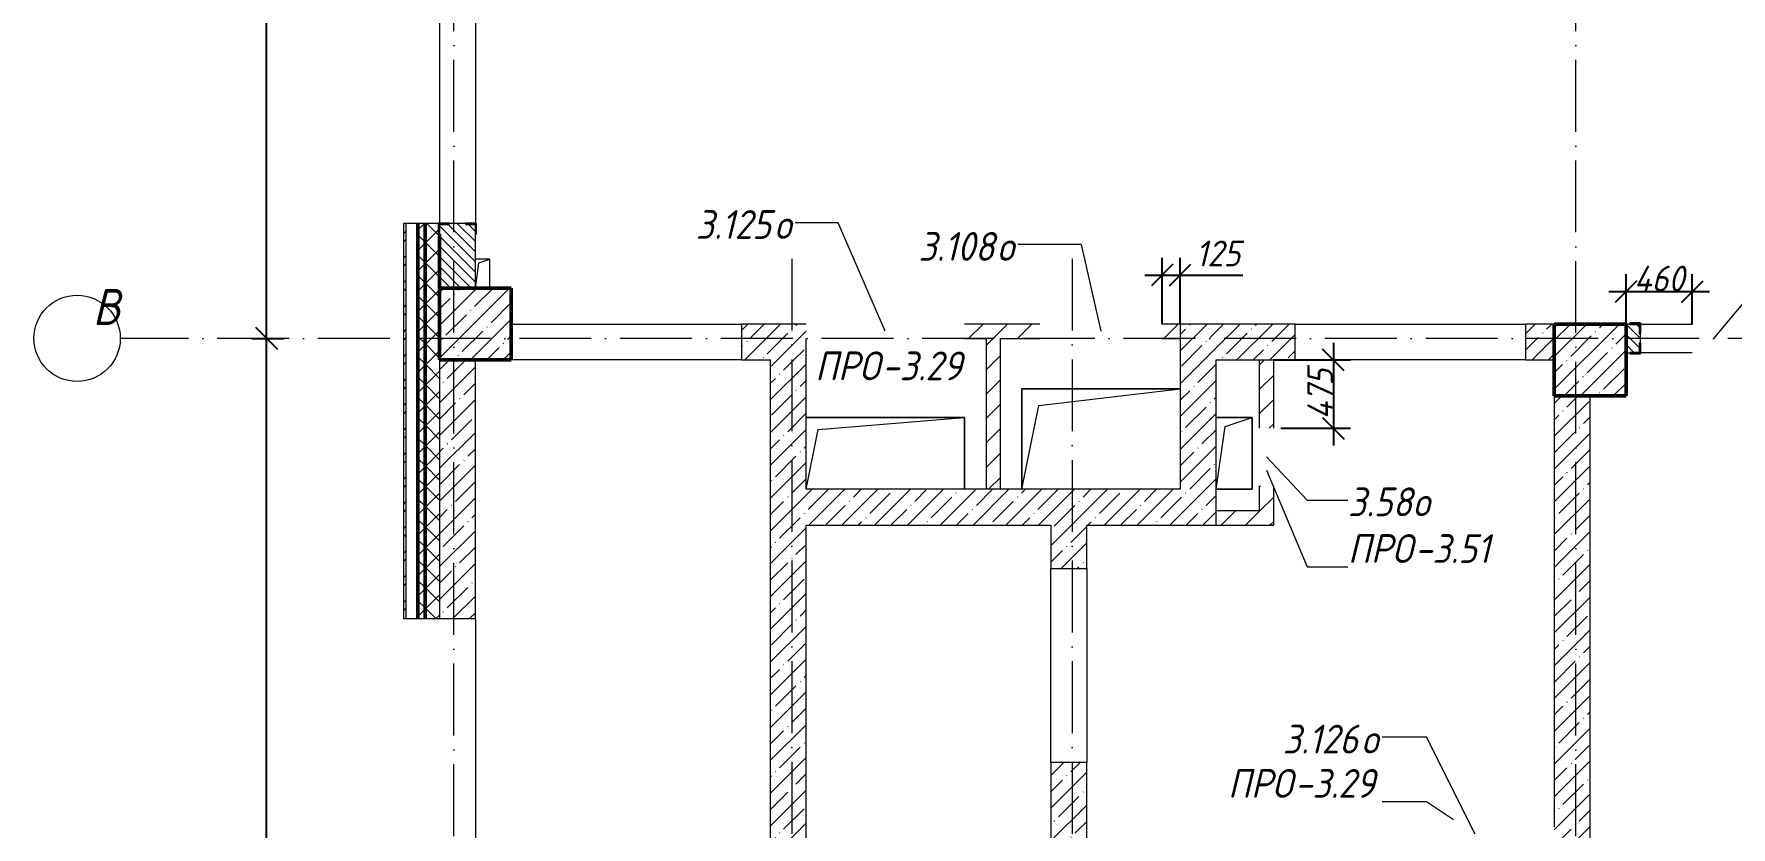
# Model space of a CAD drawing. Header units: millimetres. Extents: x -401725 to 250493, y 305116 to 802890.
# Drawn here: x 139417 to 151215, y 314767 to 320286 of the extents above; entities that cross this region are included whole.
import ezdxf

# ---------------------------------------------------------------- set-up
doc = ezdxf.new("R2010")
doc.units = ezdxf.units.MM
doc.linetypes.add('50_200_ШТРИХ_1Т_ш5_п1_п1_', pattern=[700, 500, -100, 0, -100])
for name, color, linetype, lineweight in [('A-____-____-DIMS', 7, 'Continuous', 9), ('A-FLOR-____-OTLN', 7, 'Continuous', 9), ('A-GENM-____-IDEN', 7, 'Continuous', 9), ('A-GENM-____-MCUT', 7, 'Continuous', 25), ('A-GENM-____-OTLN', 7, 'Continuous', 9), ('A-GENM-____-OTLN-1', 7, 'Continuous', 25), ('A-GLAZ-____-IDEN', 7, 'Continuous', 9), ('A-WALL-____-MCUT-1', 7, 'Continuous', 9), ('A-WALL-____-MCUT-2', 7, 'Continuous', 50), ('A-WALL-____-MCUT-3', 7, 'Continuous', 9), ('A-WALL-____-OTLN', 7, 'Continuous', 9), ('A-WALL-____-PATT-1', 7, 'Continuous', 9), ('A-WALL-FNSH-MCUT-1', 7, 'Continuous', 9), ('I-WALL-____-OTLN', 7, 'Continuous', 9), ('S-COLS-____-MCUT', 7, 'Continuous', 50), ('S-COLS-____-OTLN', 7, 'Continuous', 9), ('S-GRID-____-IDEN', 7, 'Continuous', 9), ('S-GRID-____-OTLN-1', 7, '50_200_ШТРИХ_1Т_ш5_п1_п1_', 9)]:
    doc.layers.add(name, color=color, linetype=linetype, lineweight=lineweight)
doc.styles.add('ISOCPEUR_I', font='isocpeui.ttf', dxfattribs={"width": 0.9, "height": 2.5})
doc.styles.add('ISOCPEUR_I_10', font='isocpeui.ttf', dxfattribs={"width": 0.9, "height": 180})
doc.styles.add('ISOCPEUR_I_9', font='isocpeui.ttf', dxfattribs={"width": 0.9, "height": 250})
doc.dimstyles.new('ISO-1_8_0_9К_СРЕДНИЙ_Кладочные_3', dxfattribs={"dimscale": 304.8, "dimtxt": 179.276612, "dimasz": 0.492126, "dimexe": 0.393701, "dimexo": 0, "dimgap": 0, "dimtad": 1, "dimdec": 3, "dimrnd": 0.001, "dimdsep": 46, "dimtxsty": 'ISOCPEUR_I_10', "dimblk1": 'OBLIQUE', "dimblk2": 'OBLIQUE', "dimsah": 1, "dimcen": 0.09, "dimdle": 0.393701, "dimazin": 0, "dimtfac": 1, "dimtdec": 4, "dimtix": 1, "dimtmove": 0, "dimatfit": 3, "dimfxl": 1, "dimtvp": 1, "dimtolj": 1, "dimtzin": 0, "dimarcsym": 2})
doc.dimstyles.new('ISO-1_8_0_9К_СРЕДНИЙ_Кладочные_4', dxfattribs={"dimscale": 304.8, "dimtxt": 179.276612, "dimasz": 0.492126, "dimexe": 0.393701, "dimexo": 0, "dimgap": 0, "dimtad": 1, "dimdec": 3, "dimrnd": 0.001, "dimdsep": 46, "dimtxsty": 'ISOCPEUR_I_10', "dimblk1": 'OBLIQUE', "dimblk2": 'OBLIQUE', "dimsah": 1, "dimcen": 0.09, "dimdle": 0.393701, "dimazin": 0, "dimtfac": 1, "dimtdec": 4, "dimtix": 1, "dimtmove": 1, "dimatfit": 3, "dimfxl": 1, "dimtvp": 1, "dimtolj": 1, "dimtzin": 0, "dimarcsym": 2})
doc.dimstyles.new('ISO-2_5_0_9К_БОЛЬШОЙ_ОСИ', dxfattribs={"dimscale": 304.8, "dimtxt": 248.995294, "dimasz": 0.492126, "dimexe": 0.393701, "dimexo": 0, "dimgap": 0, "dimtad": 1, "dimdec": 0, "dimzin": 0, "dimdsep": 46, "dimtxsty": 'ISOCPEUR_I', "dimblk1": 'OBLIQUE', "dimblk2": 'OBLIQUE', "dimsah": 1, "dimcen": 0.09, "dimdle": 0.393701, "dimazin": 0, "dimtfac": 1, "dimtdec": 4, "dimtix": 1, "dimtmove": 0, "dimatfit": 3, "dimfxl": 1, "dimtvp": 1, "dimtolj": 1, "dimtzin": 0, "dimarcsym": 2})
pattern_1 = [(45, (144685.44, 312186.37), (-114.0493, 114.0493), []), (45, (144799.49, 312186.37), (-114.0493, 114.0493), [201.612, -40.322, 3.353, -36.97])]
pattern_2 = [(135, (144685.44, 312186.367), (-35.35534, -35.35534), [])]
pattern_3 = [(45, (144685.44, 312186.37), (-84.8528, 84.8528), [])]
pattern_4 = [(45, (144685.44, 312186.37), (-70.7107, 70.7107), []), (135, (144685.44, 312186.37), (-70.7107, -70.7107), [])]

# ---------------------------------------------------------------- blocks, each defined once
blk = doc.blocks.new('BSC_Колонна _Прямоугольная - 500х500-V102-АР1_План отверстий 3 этажа в осях 1-64_А-ГГ')
at = {"layer": 'S-COLS-____-OTLN'}
h = blk.add_hatch(dxfattribs=at)
h.set_pattern_fill('FP_125', color=256, style=0, pattern_type=2)
h.set_pattern_definition([(45, (-5550, -5831.04), (-114.0493, 114.0493), []), (45, (-5435.95, -5831.04), (-114.0493, 114.0493), [201.613, -40.323, 3.353, -36.97])])
h.paths.add_polyline_path([(-250, -250), (250, -250), (250, 250), (-250, 250)], flags=0)
at = {"layer": 'S-COLS-____-MCUT'}
for p, q in [((250, 250), (-250, 250)), ((-250, 250), (-250, -250)), ((250, -250), (250, 250)), ((-250, -250), (250, -250))]:
    blk.add_line(p, q, dxfattribs=at)
blk = doc.blocks.new('BSC_Колонна _Прямоугольная - 500х500-V157-АР1_План отверстий 3 этажа в осях 1-64_А-ГГ')
at = {"layer": 'S-COLS-____-OTLN'}
h = blk.add_hatch(dxfattribs=at)
h.set_pattern_fill('FP_180', color=256, style=0, pattern_type=2)
h.set_pattern_definition([(45, (2200, -6081.04), (-114.0493, 114.0493), []), (45, (2314.05, -6081.04), (-114.0493, 114.0493), [201.612, -40.322, 3.353, -36.97])])
h.paths.add_polyline_path([(-250, -250), (250, -250), (250, 250), (-250, 250)], flags=0)
at = {"layer": 'S-COLS-____-MCUT'}
for p, q in [((250, 250), (-250, 250)), ((-250, 250), (-250, -250)), ((250, -250), (250, 250)), ((-250, -250), (250, -250))]:
    blk.add_line(p, q, dxfattribs=at)
blk = doc.blocks.new('Фахверк_СКБ_Уголок - 250_2700-27497298-АР1_План отверстий 3 этажа в осях 1-64_А-ГГ')
at = {"layer": 'A-GENM-____-MCUT'}
for p, q in [((200, 181), (125, 181)), ((125, 181), (125, 106)), ((131, 106), (131, 175)), ((131, 175), (200, 175)), ((200, 175), (200, 181)), ((125, 106), (131, 106)), ((131, -6), (125, -6)), ((125, -6), (125, -81)), ((125, -81), (200, -81)), ((131, -75), (131, -6)), ((200, -75), (131, -75)), ((200, -81), (200, -75))]:
    blk.add_line(p, q, dxfattribs=at)
blk = doc.blocks.new('Фахверк_СКБ_Уголок - 200_3550_зеркало-28264001-АР1_План отверстий 3 этажа в осях 1-64_А-ГГ')
at = {"layer": 'A-GENM-____-MCUT'}
for p, q in [((200, 156), (125, 156)), ((125, 156), (125, 81)), ((131, 81), (131, 150)), ((131, 150), (200, 150)), ((200, 150), (200, 156)), ((125, 81), (131, 81)), ((131, 19), (125, 19)), ((125, 19), (125, -56)), ((131, -50), (131, 19)), ((125, -56), (200, -56)), ((200, -50), (131, -50)), ((200, -56), (200, -50))]:
    blk.add_line(p, q, dxfattribs=at)
blk = doc.blocks.new('AR_Отверстие прямоугольное _в плите_ - AR_Отверстие прямоугольное _в плите_-V175-АР1_План отверстий 3 этажа в осях 1-64_А-ГГ')
at = {"layer": 'A-GENM-____-OTLN'}
for p, q in [((50, 100), (-50, 100)), ((-50, -100), (-25, 75)), ((-25, 75), (50, 100)), ((50, -100), (50, 100))]:
    blk.add_line(p, q, dxfattribs=at)
blk = doc.blocks.new('AR_Отверстие прямоугольное _в плите_ - AR_Отверстие прямоугольное _в плите_-V171-АР1_План отверстий 3 этажа в осях 1-64_А-ГГ')
at = {"layer": 'A-GENM-____-OTLN'}
for p, q in [((125, 250), (-125, 250)), ((-63, 188), (125, 250)), ((125, -250), (125, 250)), ((-125, -250), (-63, 188)), ((-125, -250), (125, -250))]:
    blk.add_line(p, q, dxfattribs=at)
blk = doc.blocks.new('AR_Отверстие прямоугольное _в плите_ - AR_Отверстие прямоугольное _в плите_-30552744-АР1_План отверстий 3 этажа в осях 1-64_А-ГГ')
at = {"layer": 'A-GENM-____-OTLN'}
for p, q in [((550, 350), (-550, 350)), ((-550, 350), (-550, -350)), ((-433, 233), (550, 350)), ((-550, -350), (-433, 233))]:
    blk.add_line(p, q, dxfattribs=at)
blk = doc.blocks.new('AR_Отверстие прямоугольное _в плите_ - AR_Отверстие прямоугольное _в плите_-30552508-АР1_План отверстий 3 этажа в осях 1-64_А-ГГ')
at = {"layer": 'A-GENM-____-OTLN'}
for p, q in [((550, 250), (-550, 250)), ((-467, 167), (550, 250)), ((550, -250), (550, 250)), ((-550, -250), (-467, 167))]:
    blk.add_line(p, q, dxfattribs=at)
blk = doc.blocks.new('Ось сетки - Круг_Ø6_00__ISO-2_5_0_9K_-25732049-АР1_План отверстий 3 этажа в осях 1-64_А-ГГ')
at = {"layer": 'S-GRID-____-IDEN'}
blk.add_circle((0, 0), 3, dxfattribs=at)
blk = doc.blocks.new('_Oblique')
at = {"color": 0, "linetype": 'ByBlock', "lineweight": -2}
blk.add_line((-0.5, -0.5), (0.5, 0.5), dxfattribs=at)
blk = doc.blocks.new('*D10090')
at = {"layer": 'A-____-____-DIMS', "color": 0, "lineweight": -2, "transparency": 16777216}
for p, q in [((141034, 313897), (141034, 318287)), ((140928, 318167), (141154, 318167)), ((140928, 314017), (141154, 314017))]:
    blk.add_line(p, q, dxfattribs=at)
at = {"layer": 'Defpoints', "color": 0, "transparency": 16777216}
for p in [(140928, 318167), (141034, 318167), (140928, 314017)]:
    blk.add_point(p, dxfattribs=at)
at = {"layer": 'A-____-____-DIMS', "color": 0, "lineweight": -2, "transparency": 16777216, "xscale": 150, "yscale": 150, "zscale": 150}
for p, rotation in [((141034, 318167), 90), ((141034, 314017), 270)]:
    blk.add_blockref('_Oblique', p, dxfattribs=dict(at, rotation=rotation))
at = {"layer": 'A-____-____-DIMS', "color": 0, "transparency": 16777216, "insert": (141033, 316092), "char_height": 2.5, "width": 724, "attachment_point": 5, "rotation": 90, "style": 'ISOCPEUR_I'}
blk.add_mtext('\\A1;4150', dxfattribs=at)
blk = doc.blocks.new('*D10091')
at = {"layer": 'A-____-____-DIMS', "color": 0, "lineweight": -2, "transparency": 16777216}
for p, q in [((141034, 318047), (141034, 321687)), ((140928, 321567), (141154, 321567)), ((140928, 318167), (141154, 318167))]:
    blk.add_line(p, q, dxfattribs=at)
at = {"layer": 'Defpoints', "color": 0, "transparency": 16777216}
for p in [(140928, 321567), (141034, 321567), (140928, 318167)]:
    blk.add_point(p, dxfattribs=at)
at = {"layer": 'A-____-____-DIMS', "color": 0, "lineweight": -2, "transparency": 16777216, "xscale": 150, "yscale": 150, "zscale": 150}
for p, rotation in [((141034, 321567), 90), ((141034, 318167), 270)]:
    blk.add_blockref('_Oblique', p, dxfattribs=dict(at, rotation=rotation))
at = {"layer": 'A-____-____-DIMS', "color": 0, "transparency": 16777216, "insert": (141033, 319867), "char_height": 2.5, "width": 781.46, "attachment_point": 5, "rotation": 90, "style": 'ISOCPEUR_I'}
blk.add_mtext('\\A1;3400', dxfattribs=at)
blk = doc.blocks.new('*D10035')
at = {"layer": 'A-____-____-DIMS', "color": 0, "lineweight": -2, "transparency": 16777216}
for p, q in [((148450, 318137), (148450, 317422)), ((148035, 318017), (148570, 318017)), ((148085, 317542), (148570, 317542))]:
    blk.add_line(p, q, dxfattribs=at)
at = {"layer": 'Defpoints', "color": 0, "transparency": 16777216}
for p in [(148035, 318017), (148085, 317542), (148450, 317542)]:
    blk.add_point(p, dxfattribs=at)
at = {"layer": 'A-____-____-DIMS', "color": 0, "lineweight": -2, "transparency": 16777216, "xscale": 150, "yscale": 150, "zscale": 150}
for p, rotation in [((148450, 318017), 90), ((148450, 317542), 270)]:
    blk.add_blockref('_Oblique', p, dxfattribs=dict(at, rotation=rotation))
at = {"layer": 'A-____-____-DIMS', "color": 0, "transparency": 16777216, "insert": (148359, 317780), "char_height": 180, "width": 426.13, "attachment_point": 5, "rotation": 90, "style": 'ISOCPEUR_I_10'}
blk.add_mtext('\\A1;475', dxfattribs=at)
blk = doc.blocks.new('*D10036')
at = {"layer": 'A-____-____-DIMS', "color": 0, "lineweight": -2, "transparency": 16777216}
for p, q in [((147260, 318267), (147260, 318728)), ((147385, 318267), (147385, 318728)), ((147140, 318608), (147385, 318608)), ((147385, 318608), (147821, 318608))]:
    blk.add_line(p, q, dxfattribs=at)
at = {"layer": 'Defpoints', "color": 0, "transparency": 16777216}
for p in [(147385, 318608), (147260, 318267), (147385, 318267)]:
    blk.add_point(p, dxfattribs=at)
at = {"layer": 'A-____-____-DIMS', "color": 0, "lineweight": -2, "transparency": 16777216, "xscale": 150, "yscale": 150, "zscale": 150, "rotation": 180}
blk.add_blockref('_Oblique', (147260, 318608), dxfattribs=at)
at = {"layer": 'A-____-____-DIMS', "color": 0, "lineweight": -2, "transparency": 16777216, "xscale": 150, "yscale": 150, "zscale": 150}
blk.add_blockref('_Oblique', (147385, 318608), dxfattribs=at)
at = {"layer": 'A-____-____-DIMS', "color": 0, "transparency": 16777216, "insert": (147494, 318848), "char_height": 180, "width": 368.21, "attachment_point": 1, "line_spacing_factor": 1.149209, "style": 'ISOCPEUR_I_10'}
blk.add_mtext('\\A1;125', dxfattribs=at)
blk = doc.blocks.new('*D10037')
at = {"layer": 'A-____-____-DIMS', "color": 0, "lineweight": -2, "transparency": 16777216}
for p, q in [((150485, 318267), (150485, 318613)), ((150945, 318267), (150945, 318613)), ((150365, 318493), (151065, 318493))]:
    blk.add_line(p, q, dxfattribs=at)
at = {"layer": 'Defpoints', "color": 0, "transparency": 16777216}
for p in [(150945, 318493), (150485, 318267), (150945, 318267)]:
    blk.add_point(p, dxfattribs=at)
at = {"layer": 'A-____-____-DIMS', "color": 0, "lineweight": -2, "transparency": 16777216, "xscale": 150, "yscale": 150, "zscale": 150, "rotation": 180}
blk.add_blockref('_Oblique', (150485, 318493), dxfattribs=at)
at = {"layer": 'A-____-____-DIMS', "color": 0, "lineweight": -2, "transparency": 16777216, "xscale": 150, "yscale": 150, "zscale": 150}
blk.add_blockref('_Oblique', (150945, 318493), dxfattribs=at)
at = {"layer": 'A-____-____-DIMS', "color": 0, "transparency": 16777216, "insert": (150715, 318583), "char_height": 180, "width": 426.13, "attachment_point": 5, "style": 'ISOCPEUR_I_10'}
blk.add_mtext('\\A1;460', dxfattribs=at)

msp = doc.modelspace()

# ---------------------------------------------------------------- hatches: boundary and pattern name
at = {"layer": 'A-WALL-____-PATT-1'}
h = msp.add_hatch(dxfattribs=at)
h.set_pattern_fill('FP_3', color=256, style=0, pattern_type=2)
h.set_pattern_definition([(45, (144685.44, 312186.37), (-85.5366, 85.5366), []), (45, (144742.46, 312186.37), (-85.5366, 85.5366), [])])
h.paths.add_polyline_path([(141985.4376, 310017.4093), (142005.4376, 310017.4093), (142005.4376, 314417.4093), (141985.4376, 314417.4093), (141985.4376, 312920.4207)], flags=0)
h.paths.add_polyline_path([(141985.4376, 316217.4093), (142005.4376, 316217.4093), (142005.4376, 318967.4093), (141985.4376, 318967.4093), (141985.4376, 316360.5422)], flags=0)
h.paths.add_polyline_path([(142005.4376, 320767.4093), (142005.4376, 321682.4093), (141985.4376, 321682.4093), (141985.4376, 320767.4093)], flags=0)
h = msp.add_hatch(dxfattribs=at)
h.set_pattern_fill('FP_1', color=256, style=0, pattern_type=2)
h.set_pattern_definition(pattern_4)
h.paths.add_polyline_path([(142085.4376, 310117.4093), (142135.4376, 310117.4093), (142135.4376, 314417.4093), (142085.4376, 314417.4093), (142085.4376, 312920.4207)], flags=0)
h.paths.add_polyline_path([(142135.4376, 316217.4093), (142135.4376, 318967.4093), (142085.4376, 318967.4093), (142085.4376, 316217.4093)], flags=0)
h.paths.add_polyline_path([(142085.4376, 320767.4093), (142135.4376, 320767.4093), (142135.4376, 321702.4093), (142085.4376, 321702.4093), (142085.4376, 321520.7244)], flags=0)
h = msp.add_hatch(dxfattribs=at)
h.set_pattern_fill('FP_1', color=256, style=0, pattern_type=2)
h.set_pattern_definition(pattern_4)
h.paths.add_polyline_path([(142135.4376, 310167.4093), (142235.4376, 310167.4093), (142235.4376, 314417.4093), (142135.4376, 314417.4093), (142135.4376, 312920.4207)], flags=0)
h.paths.add_polyline_path([(142235.4376, 316217.4093), (142235.4376, 318892.4093), (142229.4376, 318892.4093), (142229.4376, 318967.4093), (142135.4376, 318967.4093), (142135.4376, 316217.4093)], flags=0)
h.paths.add_polyline_path([(142229.4376, 320767.4093), (142229.4376, 320842.4093), (142235.4376, 320842.4093), (142235.4376, 321702.4093), (142135.4376, 321702.4093), (142135.4376, 320767.4093)], flags=0)
h = msp.add_hatch(dxfattribs=at)
h.set_pattern_fill('FP_6', color=256, style=0, pattern_type=2)
h.set_pattern_definition(pattern_2)
h.paths.add_polyline_path([(142304.4376, 318517.4093), (142485.4376, 318517.4093), (142485.4376, 318961.4093), (142416.4376, 318961.4093), (142416.4376, 318967.4093), (142304.4376, 318967.4093), (142304.4376, 318961.4093), (142235.4376, 318961.4093), (142235.4376, 318517.4093)], flags=0)
h.paths.add_polyline_path([(142416.4376, 320767.4093), (142416.4376, 320773.4093), (142485.4376, 320773.4093), (142485.4376, 321167.4093), (142235.4376, 321167.4093), (142235.4376, 320773.4093), (142304.4376, 320773.4093), (142304.4376, 320767.4093)], flags=0)
h = msp.add_hatch(dxfattribs=at)
h.set_pattern_fill('FP_38', color=256, style=0, pattern_type=2)
h.set_pattern_definition(pattern_1)
h.paths.add_polyline_path([(144335.4376, 318017.4093), (144785.4376, 318017.4093), (144785.4376, 318267.4093), (144335.4376, 318267.4093)], flags=0)
h = msp.add_hatch(dxfattribs=at)
h.set_pattern_fill('FP_4', color=256, style=0, pattern_type=2)
h.set_pattern_definition(pattern_3)
h.paths.add_polyline_path([(147385.4376, 318167.4093), (147385.4376, 318267.4093), (147260.4376, 318267.4093), (147260.4376, 318167.4093)], flags=0)
h.paths.add_polyline_path([(145885.4376, 318167.4093), (146410.4376, 318167.4093), (146410.4376, 318267.4093), (145885.4376, 318267.4093), (145885.4376, 318179.4093)], flags=0)
h = msp.add_hatch(dxfattribs=at)
h.set_pattern_fill('FP_38', color=256, style=0, pattern_type=2)
h.set_pattern_definition(pattern_1)
h.paths.add_polyline_path([(147635.4376, 317117.4093), (147635.4376, 318267.4093), (147385.4376, 318267.4093), (147385.4376, 317117.4093)], flags=0)
h = msp.add_hatch(dxfattribs=at)
h.set_pattern_fill('FP_38', color=256, style=0, pattern_type=2)
h.set_pattern_definition(pattern_1)
h.paths.add_polyline_path([(149985.4376, 318017.4093), (149985.4376, 318267.4093), (149785.4376, 318267.4093), (149785.4376, 318017.4093)], flags=0)
h.paths.add_polyline_path([(147635.4376, 318017.4093), (148185.4376, 318017.4093), (148185.4376, 318267.4093), (147635.4376, 318267.4093)], flags=0)
h = msp.add_hatch(dxfattribs=at)
h.set_pattern_fill('FP_6', color=256, style=0, pattern_type=2)
h.set_pattern_definition(pattern_2)
h.paths.add_polyline_path([(154491.4376, 318067.4093), (155085.4376, 318067.4093), (155085.4376, 318267.4093), (154491.4376, 318267.4093), (154491.4376, 318198.4093), (154485.4376, 318198.4093), (154485.4376, 318136.4093), (154491.4376, 318136.4093)], flags=0)
h.paths.add_polyline_path([(151741.6179, 318067.4093), (153329.4376, 318067.4093), (153329.4376, 318136.4093), (153335.4376, 318136.4093), (153335.4376, 318198.4093), (153329.4376, 318198.4093), (153329.4376, 318267.4093), (151741.4376, 318267.4093), (151741.4376, 318198.4093), (151735.4376, 318198.4093), (151735.4376, 318136.4093), (151741.4376, 318136.4093), (151741.4376, 318067.4093)], flags=0)
h.paths.add_polyline_path([(150485.4376, 318067.4093), (150579.4376, 318067.4093), (150579.4376, 318136.4093), (150585.4376, 318136.4093), (150585.4376, 318198.4093), (150579.4376, 318198.4093), (150579.4376, 318267.4093), (150485.4376, 318267.4093), (150485.4376, 318161.4093)], flags=0)
h = msp.add_hatch(dxfattribs=at)
h.set_pattern_fill('FP_4', color=256, style=0, pattern_type=2)
h.set_pattern_definition(pattern_3)
h.paths.add_polyline_path([(146135.4376, 317117.4093), (146135.4376, 318167.4093), (146035.4376, 318167.4093), (146035.4376, 317117.4093)], flags=0)
h = msp.add_hatch(dxfattribs=at)
h.set_pattern_fill('FP_38', color=256, style=0, pattern_type=2)
h.set_pattern_definition(pattern_1)
h.paths.add_polyline_path([(142235.4376, 310267.4093), (142485.4376, 310267.4093), (142485.4376, 314417.4093), (142235.4376, 314417.4093), (142235.4376, 312920.4207)], flags=0)
h.paths.add_polyline_path([(142235.4376, 316217.4093), (142485.4376, 316217.4093), (142485.4376, 318017.4093), (142235.4376, 318017.4093), (142235.4376, 316360.5422)], flags=0)
h = msp.add_hatch(dxfattribs=at)
h.set_pattern_fill('FP_38', color=256, style=0, pattern_type=2)
h.set_pattern_definition(pattern_1)
h.paths.add_polyline_path([(144671.7607, 313917.4093), (144785.4376, 313917.4093), (144785.4376, 318017.4093), (144535.4376, 318017.4093), (144535.4376, 313917.4093)], flags=0)
h = msp.add_hatch(dxfattribs=at)
h.set_pattern_fill('FP_4', color=256, style=0, pattern_type=2)
h.set_pattern_definition(pattern_3)
h.paths.add_polyline_path([(148035.4376, 316867.4093), (148035.4376, 317142.4093), (147935.4376, 317142.4093), (147935.4376, 316867.4093)], flags=0)
h.paths.add_polyline_path([(148035.4376, 317542.4093), (148035.4376, 318017.4093), (147935.4376, 318017.4093), (147935.4376, 317542.4093), (147990.1995, 317542.4093)], flags=0)
h = msp.add_hatch(dxfattribs=at)
h.set_pattern_fill('FP_38', color=256, style=0, pattern_type=2)
h.set_pattern_definition(pattern_1)
h.paths.add_polyline_path([(150235.4376, 314167.4093), (150235.4376, 317767.4093), (149985.4376, 317767.4093), (149985.4376, 314167.4093)], flags=0)
h = msp.add_hatch(dxfattribs=at)
h.set_pattern_fill('FP_38', color=256, style=0, pattern_type=2)
h.set_pattern_definition(pattern_1)
h.paths.add_polyline_path([(147635.4376, 316867.4093), (147635.4376, 317117.4093), (144785.4376, 317117.4093), (144785.4376, 316867.4093), (146735.4376, 316867.4093)], flags=0)
h = msp.add_hatch(dxfattribs=at)
h.set_pattern_fill('FP_4', color=256, style=0, pattern_type=2)
h.set_pattern_definition(pattern_3)
h.paths.add_polyline_path([(147935.4376, 316867.4093), (147935.4376, 316967.4093), (147635.4376, 316967.4093), (147635.4376, 316867.4093)], flags=0)
h = msp.add_hatch(dxfattribs=at)
h.set_pattern_fill('FP_38', color=256, style=0, pattern_type=2)
h.set_pattern_definition(pattern_1)
h.paths.add_polyline_path([(146485.4376, 314167.4093), (146735.4376, 314167.4093), (146735.4376, 315217.4093), (146485.4376, 315217.4093), (146485.4376, 314640.4814)], flags=0)
h.paths.add_polyline_path([(146735.4376, 316567.4093), (146735.4376, 316867.4093), (146485.4376, 316867.4093), (146485.4376, 316567.4093)], flags=0)

# ---------------------------------------------------------------- linework, layer by layer
at = {"layer": 'A-FLOR-____-OTLN'}
for p, q in [((146285.4376, 317817.4093), (147385.4376, 317817.4093)), ((146285.4376, 317117.4093), (146285.4376, 317817.4093)), ((144785.4376, 317617.4093), (145885.4376, 317617.4093)), ((145885.4376, 317617.4093), (145885.4376, 317117.4093)), ((147635.4376, 317617.4093), (147885.4376, 317617.4093)), ((147885.4376, 317617.4093), (147885.4376, 317117.4093)), ((147885.4376, 317117.4093), (147635.4376, 317117.4093))]:
    msp.add_line(p, q, dxfattribs=at)
at = {"layer": 'A-GENM-____-IDEN'}
for p, q in [((147985.4376, 317250.657), (148268.9175, 316578.1495)), ((148268.9175, 316578.1495), (148551.5732, 316578.1495)), ((149096.5019, 314944.1293), (148789.2401, 314944.1293)), ((149285.4376, 314817.4093), (149096.5019, 314944.1293))]:
    msp.add_line(p, q, dxfattribs=at)
at = {"layer": 'A-GLAZ-____-IDEN'}
for p, q in [((145007.0488, 318972.1201), (144708.4744, 318972.1201)), ((145335.4376, 318217.4093), (145007.0488, 318972.1201)), ((146698.6457, 318819.683), (146256.759, 318819.683)), ((146835.4376, 318217.4093), (146698.6457, 318819.683)), ((151095.4376, 318167.4093), (151438.9137, 318577.8632)), ((147985.4376, 317342.4093), (148268.9175, 317042.4876)), ((148268.9175, 317042.4876), (148551.5732, 317042.4876)), ((149096.5019, 315391.9235), (148789.2401, 315391.9235)), ((149435.4376, 314717.4093), (149096.5019, 315391.9235))]:
    msp.add_line(p, q, dxfattribs=at)
at = {"layer": 'A-WALL-____-MCUT-1'}
for p, q in [((144785.4376, 318267.4093), (144335.4376, 318267.4093)), ((144335.4376, 318267.4093), (144335.4376, 318017.4093)), ((147385.4376, 318267.4093), (147385.4376, 317117.4093)), ((148185.4376, 318267.4093), (147385.4376, 318267.4093)), ((148185.4376, 318017.4093), (148185.4376, 318267.4093)), ((149985.4376, 318267.4093), (149785.4376, 318267.4093)), ((149785.4376, 318267.4093), (149785.4376, 318017.4093)), ((144785.4376, 317117.4093), (144785.4376, 318167.4093)), ((142235.4376, 318017.4093), (142235.4376, 316217.4093)), ((142485.4376, 316217.4093), (142485.4376, 318017.4093)), ((144335.4376, 318017.4093), (144535.4376, 318017.4093)), ((144535.4376, 318017.4093), (144535.4376, 313917.4093)), ((147635.4376, 316867.4093), (147635.4376, 318017.4093)), ((147635.4376, 318017.4093), (148185.4376, 318017.4093)), ((149785.4376, 318017.4093), (149985.4376, 318017.4093)), ((149985.4376, 317767.4093), (149985.4376, 314767.4093)), ((150235.4376, 310767.4093), (150235.4376, 317767.4093)), ((147385.4376, 317117.4093), (144785.4376, 317117.4093)), ((144785.4376, 314167.4093), (144785.4376, 316867.4093)), ((144785.4376, 316867.4093), (146485.4376, 316867.4093)), ((146485.4376, 316867.4093), (146485.4376, 316567.4093)), ((146735.4376, 316867.4093), (147635.4376, 316867.4093)), ((146735.4376, 316567.4093), (146735.4376, 316867.4093)), ((146485.4376, 316567.4093), (146735.4376, 316567.4093)), ((142235.4376, 316217.4093), (142485.4376, 316217.4093)), ((146485.4376, 315217.4093), (146485.4376, 314167.4093)), ((146735.4376, 315217.4093), (146485.4376, 315217.4093)), ((146735.4376, 314167.4093), (146735.4376, 315217.4093))]:
    msp.add_line(p, q, dxfattribs=at)
at = {"layer": 'A-WALL-____-MCUT-2'}
for p, q in [((142085.4376, 316217.4093), (142085.4376, 318967.4093)), ((142135.4376, 316217.4093), (142135.4376, 318967.4093)), ((142235.4376, 318892.4093), (142235.4376, 318517.4093))]:
    msp.add_line(p, q, dxfattribs=at)
at = {"layer": 'A-WALL-____-MCUT-3'}
for p, q in [((142005.4376, 316217.4093), (142005.4376, 318967.4093)), ((142229.4376, 318967.4093), (142005.4376, 318967.4093)), ((142416.4376, 318967.4093), (142304.4376, 318967.4093)), ((142485.4376, 318517.4093), (142485.4376, 318892.4093)), ((150510.4376, 318267.4093), (150485.4376, 318267.4093)), ((150585.4376, 318136.4093), (150585.4376, 318198.4093)), ((150485.4376, 318067.4093), (150510.4376, 318067.4093)), ((142005.4376, 316217.4093), (142235.4376, 316217.4093))]:
    msp.add_line(p, q, dxfattribs=at)
at = {"layer": 'A-WALL-____-OTLN'}
for p, q in [((142235.4376, 320767.4093), (142235.4376, 318967.4093)), ((142485.4376, 320767.4093), (142485.4376, 318967.4093)), ((142735.4376, 318267.4093), (144335.4376, 318267.4093)), ((148185.4376, 318267.4093), (149785.4376, 318267.4093)), ((144335.4376, 318017.4093), (142735.4376, 318017.4093)), ((149785.4376, 318017.4093), (148185.4376, 318017.4093)), ((146485.4376, 315217.4093), (146485.4376, 316567.4093)), ((146735.4376, 316567.4093), (146735.4376, 315217.4093)), ((142485.4376, 316217.4093), (142485.4376, 314417.4093))]:
    msp.add_line(p, q, dxfattribs=at)
at = {"layer": 'A-WALL-FNSH-MCUT-1'}
for p, q in [((141985.4376, 318967.4093), (141985.4376, 316217.4093)), ((142005.4376, 318967.4093), (141985.4376, 318967.4093)), ((146410.4376, 318267.4093), (145885.4376, 318267.4093)), ((147385.4376, 318267.4093), (147260.4376, 318267.4093)), ((145885.4376, 318167.4093), (146035.4376, 318167.4093)), ((146035.4376, 318167.4093), (146035.4376, 317117.4093)), ((146135.4376, 318167.4093), (146410.4376, 318167.4093)), ((146135.4376, 317117.4093), (146135.4376, 318167.4093)), ((147260.4376, 318167.4093), (147385.4376, 318167.4093)), ((147935.4376, 318017.4093), (147935.4376, 317542.4093)), ((148035.4376, 317542.4093), (148035.4376, 318017.4093)), ((147935.4376, 317142.4093), (147935.4376, 316967.4093)), ((148035.4376, 316867.4093), (148035.4376, 317142.4093)), ((147935.4376, 316967.4093), (147635.4376, 316967.4093)), ((147635.4376, 316867.4093), (148035.4376, 316867.4093)), ((141985.4376, 316217.4093), (142005.4376, 316217.4093))]:
    msp.add_line(p, q, dxfattribs=at)
at = {"layer": 'I-WALL-____-OTLN'}
for p, q in [((150585.4376, 318267.4093), (150945.4376, 318267.4093)), ((150945.4376, 318067.4093), (150585.4376, 318067.4093))]:
    msp.add_line(p, q, dxfattribs=at)
at = {"layer": 'S-GRID-____-OTLN-1'}
for p, q in [((142335.4376, 307703.761), (142335.4376, 362067.327)), ((150135.4376, 307703.761), (150135.4376, 362067.327)), ((144685.4376, 318721.3833), (144685.4376, 307703.761)), ((146635.4376, 318721.3833), (146635.4376, 307703.761)), ((235004.2249, 318167.4093), (140016.6674, 318167.4093))]:
    msp.add_line(p, q, dxfattribs=at)

# ---------------------------------------------------------------- block references
at = {"layer": 'A-GENM-____-OTLN'}
for name, p in [('AR_Отверстие прямоугольное _в плите_ - AR_Отверстие прямоугольное _в плите_-V175-АР1_План отверстий 3 этажа в осях 1-64_А-ГГ', (142535.4376, 318617.4093)), ('AR_Отверстие прямоугольное _в плите_ - AR_Отверстие прямоугольное _в плите_-30552744-АР1_План отверстий 3 этажа в осях 1-64_А-ГГ', (146835.4376, 317467.4093)), ('AR_Отверстие прямоугольное _в плите_ - AR_Отверстие прямоугольное _в плите_-30552508-АР1_План отверстий 3 этажа в осях 1-64_А-ГГ', (145335.4376, 317367.4093)), ('AR_Отверстие прямоугольное _в плите_ - AR_Отверстие прямоугольное _в плите_-V171-АР1_План отверстий 3 этажа в осях 1-64_А-ГГ', (147760.4376, 317367.4093))]:
    msp.add_blockref(name, p, dxfattribs=at)
at = {"layer": 'A-GENM-____-OTLN-1'}
for name, p, rotation in [('Фахверк_СКБ_Уголок - 250_2700-27497298-АР1_План отверстий 3 этажа в осях 1-64_А-ГГ', (142310.4376, 319092.4093), 269.9999999999999), ('Фахверк_СКБ_Уголок - 200_3550_зеркало-28264001-АР1_План отверстий 3 этажа в осях 1-64_А-ГГ', (150710.4376, 318217.4093), 180)]:
    msp.add_blockref(name, p, dxfattribs=dict(at, rotation=rotation))
at = {"layer": 'S-COLS-____-OTLN'}
for name, p in [('BSC_Колонна _Прямоугольная - 500х500-V157-АР1_План отверстий 3 этажа в осях 1-64_А-ГГ', (142485.4376, 318267.4093)), ('BSC_Колонна _Прямоугольная - 500х500-V102-АР1_План отверстий 3 этажа в осях 1-64_А-ГГ', (150235.4376, 318017.4093))]:
    msp.add_blockref(name, p, dxfattribs=at)
at = {"layer": 'S-GRID-____-IDEN', "xscale": 99.99999999999993, "yscale": 99.99999999999993, "zscale": 99.99999999999993, "rotation": 89.99999999999982}
msp.add_blockref('Ось сетки - Круг_Ø6_00__ISO-2_5_0_9K_-25732049-АР1_План отверстий 3 этажа в осях 1-64_А-ГГ', (139716.6674, 318167.4093), dxfattribs=at)

# ---------------------------------------------------------------- texts
at = {"layer": 'A-GENM-____-IDEN', "char_height": 200, "attachment_point": 1, "style": 'ISOCPEUR_I_9'}
for s, insert, width in [('ПРО', (144847.4376, 318075.9809), 562.784625), ('-3.29', (145311.7814, 318075.9809), 707.088375), ('ПРО', (148551.5732, 316805.2657), 562.784625), ('-3.51', (149015.9169, 316805.2657), 663.79725), ('ПРО', (147717.4774, 315171.2455), 562.784625), ('-3.29', (148181.8211, 315171.2455), 707.088375)]:
    msp.add_mtext(s, dxfattribs=dict(at, insert=insert, width=width))
at = {"layer": 'A-GLAZ-____-IDEN', "char_height": 200, "attachment_point": 1, "style": 'ISOCPEUR_I_9'}
for s, insert, width in [('3.125', (144017.6187, 319059.7347), 663.79725), ('\\fISOCPEUR|b0|i1|c204|p34|;\\W.9;о', (144565.3062, 319059.7347), 158.734125), ('3.108', (145565.9033, 318907.2976), 663.79725), ('\\fISOCPEUR|b0|i1|c204|p34|;\\W.9;о', (146113.5908, 318907.2976), 158.734125), ('3.58', (148551.5732, 317130.1021), 548.35425), ('\\fISOCPEUR|b0|i1|c204|p34|;\\W.9;о', (149004.0107, 317130.1021), 158.734125), ('3.126', (148098.3844, 315479.5381), 663.79725), ('\\fISOCPEUR|b0|i1|c204|p34|;\\W.9;о', (148646.0719, 315479.5381), 158.734125)]:
    msp.add_mtext(s, dxfattribs=dict(at, insert=insert, width=width))
at = {"layer": 'S-GRID-____-IDEN', "insert": (139825.5121, 318510.7389), "char_height": 250, "width": 223.670812, "attachment_point": 1, "style": 'ISOCPEUR_I'}
msp.add_mtext('\\fISOCPEUR|b0|i1|c204|p34|;\\W.9;В', dxfattribs=at)

# ---------------------------------------------------------------- dimensions: what is measured, and where the dimension line sits
at = {"layer": 'A-____-____-DIMS'}
for base, p1, p2, dimstyle, override, picture, middle in [((141034.042, 321567.4093), (140927.976, 318167.4093), (140927.976, 321567.4093), 'ISO-2_5_0_9К_БОЛЬШОЙ_ОСИ', {"dimpost": '<>', "dimfxl": 3400}, '*D10091', (141032.792, 319867.4093)), ((141034.042, 318167.4093), (140927.976, 314017.4093), (140927.976, 318167.4093), 'ISO-2_5_0_9К_БОЛЬШОЙ_ОСИ', {"dimpost": '<>', "dimfxl": 4150}, '*D10090', (141032.792, 316092.4093)), ((148450.0235, 317542.4093), (148035.4376, 318017.4093), (148085.4376, 317542.4093), 'ISO-1_8_0_9К_СРЕДНИЙ_Кладочные_4', {"dimpost": '<>', "dimfxl": 477.624329}, '*D10035', (148358.8644, 317779.9093))]:
    dim = msp.add_linear_dim(base=base, p1=p1, p2=p2, angle=90, dimstyle=dimstyle, override=override, dxfattribs=at)
    dim.commit()
    dim.dimension.update_dxf_attribs({"geometry": picture, "text_midpoint": middle})
dim = msp.add_linear_dim(base=(147385.4376, 318608.1293), p1=(147260.4376, 318267.4093), p2=(147385.4376, 318267.4093), dimstyle='ISO-1_8_0_9К_СРЕДНИЙ_Кладочные_3', override={"dimpost": '<>', "dimfxl": 125}, dxfattribs=at)
dim.commit()
dim.dimension.update_dxf_attribs({"geometry": '*D10036', "text_midpoint": (147678.0467, 318608.1293), "dimtype": 160})
dim = msp.add_linear_dim(base=(150945.4376, 318492.9672), p1=(150485.4376, 318267.4093), p2=(150945.4376, 318267.4093), dimstyle='ISO-1_8_0_9К_СРЕДНИЙ_Кладочные_4', override={"dimpost": '<>', "dimfxl": 460}, dxfattribs=at)
dim.commit()
dim.dimension.update_dxf_attribs({"geometry": '*D10037', "text_midpoint": (150715.4376, 318582.9672)})

doc.saveas('drawing.dxf')
